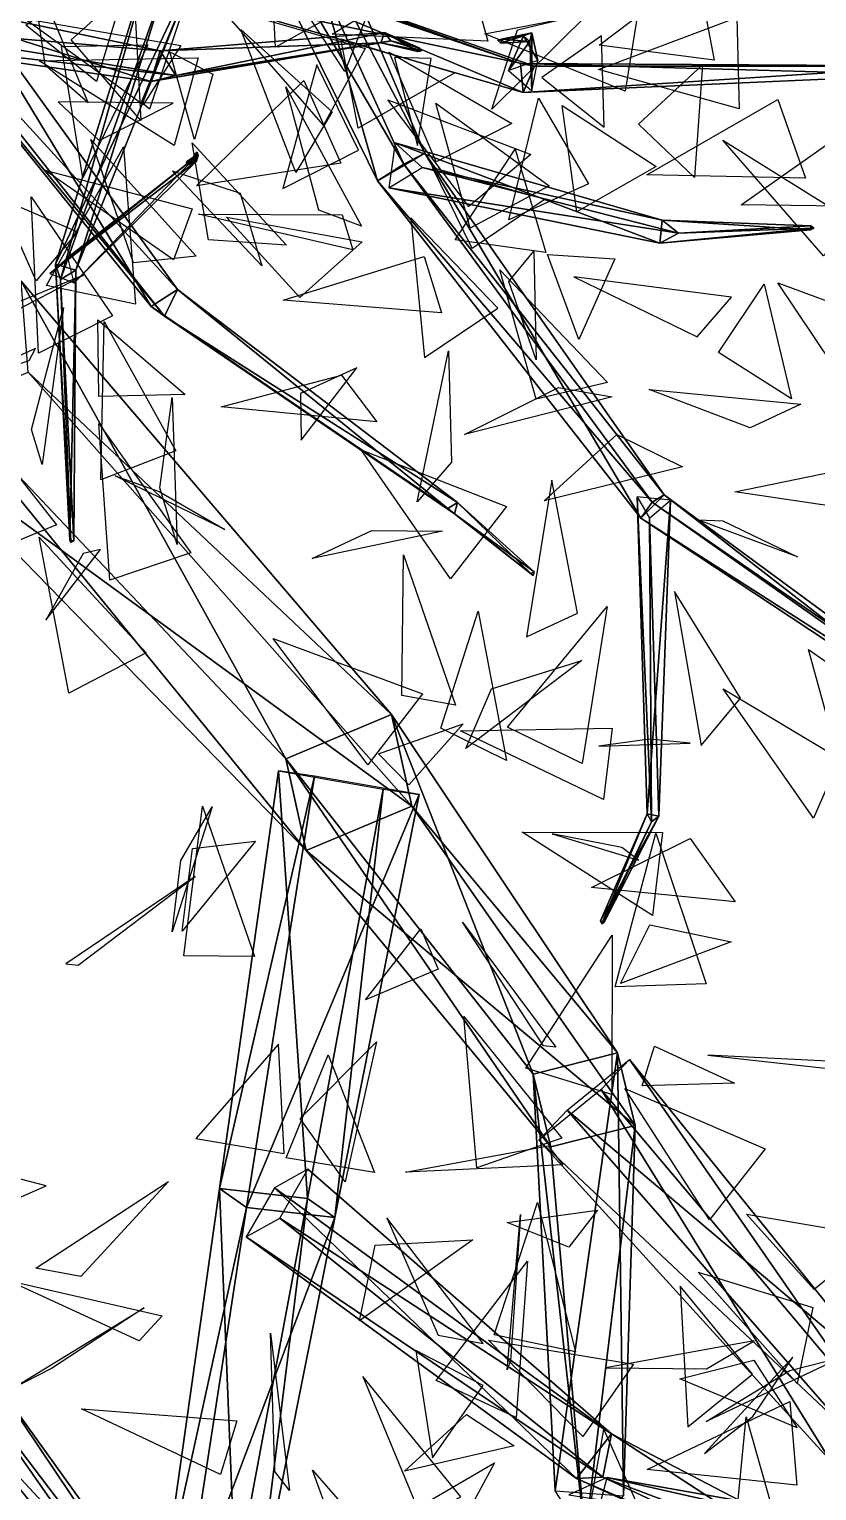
# Model space of a CAD drawing. Extents: x -154 to 171, y -158 to 169.
# Drawn here: x 26.54 to 52.38, y -96.71 to -48.74 of the extents above; entities that cross this region are included whole.
import ezdxf

# ---------------------------------------------------------------- set-up
doc = ezdxf.new("R2010")
doc.units = 0
doc.layers.add('Branches', color=15, linetype='CONTINUOUS')
doc.layers.add('Leaves', color=3, linetype='CONTINUOUS')

msp = doc.modelspace()

# ---------------------------------------------------------------- linework, layer by layer
at = {"layer": 'Branches', "color": 15}
for points in [[(37.96669, -53.718769, 293.630005), (34.037113, -39.99139, 292.544739), (31.75684, -41.057346, 292.340607)], [(39.515137, -52.81089, 293.758179), (33.153175, -40.657223, 290.27475), (34.037113, -39.99139, 292.544739)], [(37.96669, -53.718769, 293.630005), (39.515137, -52.81089, 293.758179), (34.037113, -39.99139, 292.544739)], [(38.832043, -53.165878, 292.152222), (31.75684, -41.057346, 292.340607), (33.153175, -40.657223, 290.27475)], [(39.515137, -52.81089, 293.758179), (38.832043, -53.165878, 292.152222), (33.153175, -40.657223, 290.27475)], [(38.832043, -53.165878, 292.152222), (37.96669, -53.718769, 293.630005), (31.75684, -41.057346, 292.340607)], [(27.393888, -56.456184, 320.717133), (32.184574, -46.335682, 307.74704), (30.710072, -45.778938, 307.786926)], [(27.564816, -56.953453, 320.242554), (27.393888, -56.456184, 320.717133), (30.710072, -45.778938, 307.786926)], [(27.564816, -56.953453, 320.242554), (30.710072, -45.778938, 307.786926), (31.033401, -47.150215, 307.079285)], [(42.751091, -50.813175, 314.517059), (31.014786, -45.848446, 308.336487), (31.02228, -47.405132, 307.478333)], [(42.751091, -50.813175, 314.517059), (42.665524, -49.86755, 314.975281), (31.014786, -45.848446, 308.336487)], [(42.665524, -49.86755, 314.975281), (31.890982, -46.011261, 306.798462), (31.014786, -45.848446, 308.336487)], [(43.114693, -49.947842, 314.036957), (31.02228, -47.405132, 307.478333), (31.890982, -46.011261, 306.798462)], [(42.665524, -49.86755, 314.975281), (43.114693, -49.947842, 314.036957), (31.890982, -46.011261, 306.798462)], [(27.393888, -56.456184, 320.717133), (28.069269, -56.646435, 320.620239), (32.184574, -46.335682, 307.74704)], [(28.069269, -56.646435, 320.620239), (31.033401, -47.150215, 307.079285), (32.184574, -46.335682, 307.74704)], [(30.538717, -57.840321, 284.781799), (23.851332, -46.811981, 279.152863), (22.330301, -47.653946, 279.800751)], [(31.408134, -57.277084, 284.355896), (22.955469, -48.048584, 278.099091), (23.851332, -46.811981, 279.152863)], [(30.538717, -57.840321, 284.781799), (31.408134, -57.277084, 284.355896), (23.851332, -46.811981, 279.152863)], [(30.531366, -50.458622, 238.281754), (20.820673, -47.357029, 228.844925), (20.06584, -48.978458, 228.925873)], [(30.531366, -50.458622, 238.281754), (30.834314, -49.451504, 238.068405), (20.820673, -47.357029, 228.844925)], [(30.834314, -49.451504, 238.068405), (21.372253, -48.636551, 227.750397), (20.820673, -47.357029, 228.844925)], [(28.069269, -56.646435, 320.620239), (27.564816, -56.953453, 320.242554), (31.033401, -47.150215, 307.079285)], [(43.114693, -49.947842, 314.036957), (42.751091, -50.813175, 314.517059), (31.02228, -47.405132, 307.478333)], [(30.978487, -58.156845, 283.788177), (22.330301, -47.653946, 279.800751), (22.955469, -48.048584, 278.099091)], [(30.978487, -58.156845, 283.788177), (30.538717, -57.840321, 284.781799), (22.330301, -47.653946, 279.800751)], [(31.408134, -57.277084, 284.355896), (30.978487, -58.156845, 283.788177), (22.955469, -48.048584, 278.099091)], [(31.351524, -50.26244, 237.618103), (20.06584, -48.978458, 228.925873), (21.372253, -48.636551, 227.750397)], [(30.834314, -49.451504, 238.068405), (31.351524, -50.26244, 237.618103), (21.372253, -48.636551, 227.750397)], [(38.077675, -49.183418, 249.943893), (38.19249, -48.849869, 249.89679), (30.834314, -49.451504, 238.068405)], [(38.19249, -48.849869, 249.89679), (31.351524, -50.26244, 237.618103), (30.834314, -49.451504, 238.068405)], [(38.19249, -48.849869, 249.89679), (38.399666, -49.119926, 249.806244), (31.351524, -50.26244, 237.618103)], [(39.291805, -49.467564, 254.151382), (38.19249, -48.849869, 249.89679), (38.077675, -49.183418, 249.943893)], [(39.291805, -49.467564, 254.151382), (39.338264, -49.346264, 254.149612), (38.19249, -48.849869, 249.89679)], [(39.338264, -49.346264, 254.149612), (38.399666, -49.119926, 249.806244), (38.19249, -48.849869, 249.89679)], [(41.914684, -49.112434, 331.453827), (43.02734, -48.860878, 328.469635), (42.755516, -48.95895, 328.431458)], [(41.914684, -49.112434, 331.453827), (42.031322, -49.069687, 331.491821), (43.02734, -48.860878, 328.469635)], [(42.031322, -49.069687, 331.491821), (42.971313, -49.146915, 328.467712), (43.02734, -48.860878, 328.469635)], [(42.755516, -48.95895, 328.431458), (43.02734, -48.860878, 328.469635), (43.22813, -49.771202, 314.46936)], [(43.02734, -48.860878, 328.469635), (42.971313, -49.146915, 328.467712), (43.032787, -50.760464, 314.556976)], [(43.02734, -48.860878, 328.469635), (43.032787, -50.760464, 314.556976), (43.22813, -49.771202, 314.46936)], [(31.351524, -50.26244, 237.618103), (30.531366, -50.458622, 238.281754), (20.06584, -48.978458, 228.925873)], [(38.399666, -49.119926, 249.806244), (30.531366, -50.458622, 238.281754), (31.351524, -50.26244, 237.618103)], [(38.399666, -49.119926, 249.806244), (38.077675, -49.183418, 249.943893), (30.531366, -50.458622, 238.281754)], [(38.077675, -49.183418, 249.943893), (30.834314, -49.451504, 238.068405), (30.531366, -50.458622, 238.281754)], [(39.416115, -49.446064, 254.120392), (38.077675, -49.183418, 249.943893), (38.399666, -49.119926, 249.806244)], [(39.416115, -49.446064, 254.120392), (39.291805, -49.467564, 254.151382), (38.077675, -49.183418, 249.943893)], [(39.338264, -49.346264, 254.149612), (39.416115, -49.446064, 254.120392), (38.399666, -49.119926, 249.806244)], [(39.291805, -49.467564, 254.151382), (39.416115, -49.446064, 254.120392), (39.338264, -49.346264, 254.149612)], [(42.009773, -49.197182, 331.47937), (41.914684, -49.112434, 331.453827), (42.755516, -48.95895, 328.431458)], [(42.031322, -49.069687, 331.491821), (41.914684, -49.112434, 331.453827), (42.009773, -49.197182, 331.47937)], [(42.009773, -49.197182, 331.47937), (42.755516, -48.95895, 328.431458), (42.971313, -49.146915, 328.467712)], [(42.031322, -49.069687, 331.491821), (42.009773, -49.197182, 331.47937), (42.971313, -49.146915, 328.467712)], [(42.971313, -49.146915, 328.467712), (42.755516, -48.95895, 328.431458), (42.27039, -50.096901, 314.50296)], [(42.755516, -48.95895, 328.431458), (43.22813, -49.771202, 314.46936), (42.27039, -50.096901, 314.50296)], [(42.971313, -49.146915, 328.467712), (42.27039, -50.096901, 314.50296), (43.032787, -50.760464, 314.556976)], [(55.89959, -50.240616, 319.636841), (42.665524, -49.86755, 314.975281), (42.751091, -50.813175, 314.517059)], [(55.89959, -50.240616, 319.636841), (55.79464, -49.939056, 319.744751), (42.665524, -49.86755, 314.975281)], [(55.79464, -49.939056, 319.744751), (43.114693, -49.947842, 314.036957), (42.665524, -49.86755, 314.975281)], [(55.947495, -49.964638, 319.449371), (42.751091, -50.813175, 314.517059), (43.114693, -49.947842, 314.036957)], [(55.947495, -49.964638, 319.449371), (55.89959, -50.240616, 319.636841), (42.751091, -50.813175, 314.517059)], [(55.79464, -49.939056, 319.744751), (55.947495, -49.964638, 319.449371), (43.114693, -49.947842, 314.036957)], [(47.232853, -55.76078, 304.045044), (38.545677, -52.472515, 293.51532), (38.333729, -53.941864, 293.390472)], [(47.232853, -55.76078, 304.045044), (47.309681, -55.005356, 304.06369), (38.545677, -52.472515, 293.51532)], [(47.309681, -55.005356, 304.06369), (39.434467, -53.281158, 292.634613), (38.545677, -52.472515, 293.51532)], [(32.026852, -53.075462, 333.348389), (31.889622, -53.02927, 333.366272), (27.214577, -56.762394, 320.703247)], [(31.889622, -53.02927, 333.366272), (27.805563, -56.234291, 320.354065), (27.214577, -56.762394, 320.703247)], [(32.026852, -53.075462, 333.348389), (27.214577, -56.762394, 320.703247), (28.007832, -57.059383, 320.522614)], [(31.889622, -53.02927, 333.366272), (31.985205, -52.944782, 333.298645), (27.805563, -56.234291, 320.354065)], [(31.985205, -52.944782, 333.298645), (28.007832, -57.059383, 320.522614), (27.805563, -56.234291, 320.354065)], [(31.985205, -52.944782, 333.298645), (32.026852, -53.075462, 333.348389), (28.007832, -57.059383, 320.522614)], [(31.68586, -53.193493, 333.643951), (31.94182, -52.933186, 333.351776), (31.919519, -53.068932, 333.285248)], [(31.68586, -53.193493, 333.643951), (31.704809, -53.078091, 333.7005), (31.94182, -52.933186, 333.351776)], [(31.788561, -53.175179, 333.721344), (31.68586, -53.193493, 333.643951), (31.919519, -53.068932, 333.285248)], [(31.704809, -53.078091, 333.7005), (31.68586, -53.193493, 333.643951), (31.788561, -53.175179, 333.721344)], [(31.704809, -53.078091, 333.7005), (32.040337, -53.047401, 333.376282), (31.94182, -52.933186, 333.351776)], [(31.704809, -53.078091, 333.7005), (31.788561, -53.175179, 333.721344), (32.040337, -53.047401, 333.376282)], [(31.788561, -53.175179, 333.721344), (31.919519, -53.068932, 333.285248), (32.040337, -53.047401, 333.376282)], [(32.084557, -52.885773, 333.616516), (31.959503, -52.851143, 333.62265), (31.889622, -53.02927, 333.366272)], [(31.959503, -52.851143, 333.62265), (31.985205, -52.944782, 333.298645), (31.889622, -53.02927, 333.366272)], [(32.084557, -52.885773, 333.616516), (31.889622, -53.02927, 333.366272), (32.026852, -53.075462, 333.348389)], [(31.959503, -52.851143, 333.62265), (32.043385, -52.779709, 333.553833), (31.985205, -52.944782, 333.298645)], [(32.084557, -52.885773, 333.616516), (32.043385, -52.779709, 333.553833), (31.959503, -52.851143, 333.62265)], [(32.043385, -52.779709, 333.553833), (32.026852, -53.075462, 333.348389), (31.985205, -52.944782, 333.298645)], [(32.043385, -52.779709, 333.553833), (32.084557, -52.885773, 333.616516), (32.026852, -53.075462, 333.348389)], [(46.612312, -64.78862, 291.279236), (39.515137, -52.81089, 293.758179), (37.96669, -53.718769, 293.630005)], [(46.981926, -64.263733, 290.407898), (37.96669, -53.718769, 293.630005), (38.832043, -53.165878, 292.152222)], [(47.372334, -64.02417, 291.376129), (38.832043, -53.165878, 292.152222), (39.515137, -52.81089, 293.758179)], [(47.372334, -64.02417, 291.376129), (46.981926, -64.263733, 290.407898), (38.832043, -53.165878, 292.152222)], [(46.612312, -64.78862, 291.279236), (47.372334, -64.02417, 291.376129), (39.515137, -52.81089, 293.758179)], [(46.981926, -64.263733, 290.407898), (46.612312, -64.78862, 291.279236), (37.96669, -53.718769, 293.630005)], [(47.841709, -55.432644, 303.712402), (38.333729, -53.941864, 293.390472), (39.434467, -53.281158, 292.634613)], [(47.309681, -55.005356, 304.06369), (47.841709, -55.432644, 303.712402), (39.434467, -53.281158, 292.634613)], [(47.841709, -55.432644, 303.712402), (47.232853, -55.76078, 304.045044), (38.333729, -53.941864, 293.390472)], [(52.174759, -55.322727, 315.467896), (47.309681, -55.005356, 304.06369), (47.232853, -55.76078, 304.045044)], [(52.174759, -55.322727, 315.467896), (52.183689, -55.193233, 315.462677), (47.309681, -55.005356, 304.06369)], [(52.183689, -55.193233, 315.462677), (47.841709, -55.432644, 303.712402), (47.309681, -55.005356, 304.06369)], [(52.282925, -55.266861, 315.422577), (47.232853, -55.76078, 304.045044), (47.841709, -55.432644, 303.712402)], [(52.282925, -55.266861, 315.422577), (52.174759, -55.322727, 315.467896), (47.232853, -55.76078, 304.045044)], [(52.183689, -55.193233, 315.462677), (52.282925, -55.266861, 315.422577), (47.841709, -55.432644, 303.712402)], [(52.282925, -55.266861, 315.422577), (52.183689, -55.193233, 315.462677), (52.174759, -55.322727, 315.467896)], [(27.870564, -65.511627, 327.578888), (28.069269, -56.646435, 320.620239), (27.393888, -56.456184, 320.717133)], [(27.901855, -65.589317, 327.479584), (27.393888, -56.456184, 320.717133), (27.564816, -56.953453, 320.242554)], [(27.901855, -65.589317, 327.479584), (27.870564, -65.511627, 327.578888), (27.393888, -56.456184, 320.717133)], [(34.959805, -72.689415, 208.320175), (26.272141, -57.013931, 192.159622), (21.892788, -58.87233, 193.404968)], [(34.959805, -72.689415, 208.320175), (38.430717, -71.234238, 207.3508), (26.272141, -57.013931, 192.159622)], [(38.430717, -71.234238, 207.3508), (26.502106, -59.993355, 188.254059), (26.272141, -57.013931, 192.159622)], [(27.995369, -65.531784, 327.549011), (27.564816, -56.953453, 320.242554), (28.069269, -56.646435, 320.620239)], [(27.995369, -65.531784, 327.549011), (27.901855, -65.589317, 327.479584), (27.564816, -56.953453, 320.242554)], [(27.870564, -65.511627, 327.578888), (27.995369, -65.531784, 327.549011), (28.069269, -56.646435, 320.620239)], [(40.27153, -64.475403, 292.276367), (31.408134, -57.277084, 284.355896), (30.538717, -57.840321, 284.781799)], [(40.597744, -64.275864, 292.127838), (30.978487, -58.156845, 283.788177), (31.408134, -57.277084, 284.355896)], [(40.27153, -64.475403, 292.276367), (40.597744, -64.275864, 292.127838), (31.408134, -57.277084, 284.355896)], [(40.497772, -64.647964, 291.974915), (30.538717, -57.840321, 284.781799), (30.978487, -58.156845, 283.788177)], [(40.497772, -64.647964, 291.974915), (40.27153, -64.475403, 292.276367), (30.538717, -57.840321, 284.781799)], [(40.597744, -64.275864, 292.127838), (40.497772, -64.647964, 291.974915), (30.978487, -58.156845, 283.788177)], [(35.622139, -75.701401, 205.955078), (21.892788, -58.87233, 193.404968), (22.122753, -61.851753, 189.499405)], [(35.622139, -75.701401, 205.955078), (34.959805, -72.689415, 208.320175), (21.892788, -58.87233, 193.404968)], [(39.093052, -74.246223, 204.985703), (22.122753, -61.851753, 189.499405), (26.502106, -59.993355, 188.254059)], [(38.430717, -71.234238, 207.3508), (39.093052, -74.246223, 204.985703), (26.502106, -59.993355, 188.254059)], [(39.093052, -74.246223, 204.985703), (35.622139, -75.701401, 205.955078), (22.122753, -61.851753, 189.499405)], [(42.994785, -66.606339, 296.591919), (40.597744, -64.275864, 292.127838), (40.27153, -64.475403, 292.276367)], [(43.10516, -66.548706, 296.554871), (40.497772, -64.647964, 291.974915), (40.597744, -64.275864, 292.127838)], [(42.994785, -66.606339, 296.591919), (43.10516, -66.548706, 296.554871), (40.597744, -64.275864, 292.127838)], [(46.961445, -74.754326, 300.396851), (46.485622, -64.087296, 291.31308), (46.895145, -64.791702, 290.556213)], [(46.961445, -74.754326, 300.396851), (46.821232, -74.488808, 300.641052), (46.485622, -64.087296, 291.31308)], [(46.821232, -74.488808, 300.641052), (47.585804, -64.197525, 291.193939), (46.485622, -64.087296, 291.31308)], [(58.313366, -72.524719, 290.076843), (47.372334, -64.02417, 291.376129), (46.612312, -64.78862, 291.279236)], [(58.452888, -72.359566, 289.782654), (46.612312, -64.78862, 291.279236), (46.981926, -64.263733, 290.407898)], [(46.821232, -74.488808, 300.641052), (47.203136, -74.572861, 300.64502), (47.585804, -64.197525, 291.193939)], [(47.203136, -74.572861, 300.64502), (46.895145, -64.791702, 290.556213), (47.585804, -64.197525, 291.193939)], [(58.509933, -72.218925, 290.110565), (46.981926, -64.263733, 290.407898), (47.372334, -64.02417, 291.376129)], [(58.509933, -72.218925, 290.110565), (58.452888, -72.359566, 289.782654), (46.981926, -64.263733, 290.407898)], [(58.313366, -72.524719, 290.076843), (58.509933, -72.218925, 290.110565), (47.372334, -64.02417, 291.376129)], [(43.077335, -66.668571, 296.513245), (40.27153, -64.475403, 292.276367), (40.497772, -64.647964, 291.974915)], [(43.077335, -66.668571, 296.513245), (42.994785, -66.606339, 296.591919), (40.27153, -64.475403, 292.276367)], [(43.10516, -66.548706, 296.554871), (43.077335, -66.668571, 296.513245), (40.497772, -64.647964, 291.974915)], [(58.452888, -72.359566, 289.782654), (58.313366, -72.524719, 290.076843), (46.612312, -64.78862, 291.279236)], [(47.203136, -74.572861, 300.64502), (46.961445, -74.754326, 300.396851), (46.895145, -64.791702, 290.556213)], [(27.870564, -65.511627, 327.578888), (27.901855, -65.589317, 327.479584), (27.995369, -65.531784, 327.549011)], [(43.077335, -66.668571, 296.513245), (43.10516, -66.548706, 296.554871), (42.994785, -66.606339, 296.591919)], [(43.07547, -83.043137, 228.511002), (38.430717, -71.234238, 207.3508), (34.959805, -72.689415, 208.320175)], [(43.07547, -83.043137, 228.511002), (45.839855, -82.338364, 228.393478), (38.430717, -71.234238, 207.3508)], [(45.839855, -82.338364, 228.393478), (39.093052, -74.246223, 204.985703), (38.430717, -71.234238, 207.3508)], [(43.660969, -85.423965, 227.047714), (34.959805, -72.689415, 208.320175), (35.622139, -75.701401, 205.955078)], [(43.660969, -85.423965, 227.047714), (43.07547, -83.043137, 228.511002), (34.959805, -72.689415, 208.320175)], [(35.674927, -87.123947, 204.813324), (32.781422, -86.793854, 205.819397), (34.714928, -73.082245, 205.505661)], [(32.781422, -86.793854, 205.819397), (35.898438, -73.257362, 208.996292), (34.714928, -73.082245, 205.505661)], [(32.781422, -86.793854, 205.819397), (33.668755, -87.412033, 208.704529), (35.898438, -73.257362, 208.996292)], [(33.668755, -87.412033, 208.704529), (39.337929, -73.853394, 207.800217), (35.898438, -73.257362, 208.996292)], [(35.674927, -87.123947, 204.813324), (34.714928, -73.082245, 205.505661), (38.154419, -73.678276, 204.309586)], [(33.668755, -87.412033, 208.704529), (36.56226, -87.742126, 207.698456), (39.337929, -73.853394, 207.800217)], [(36.56226, -87.742126, 207.698456), (35.674927, -87.123947, 204.813324), (38.154419, -73.678276, 204.309586)], [(36.56226, -87.742126, 207.698456), (38.154419, -73.678276, 204.309586), (39.337929, -73.853394, 207.800217)], [(46.425354, -84.719193, 226.930191), (35.622139, -75.701401, 205.955078), (39.093052, -74.246223, 204.985703)], [(45.839855, -82.338364, 228.393478), (46.425354, -84.719193, 226.930191), (39.093052, -74.246223, 204.985703)], [(45.329212, -78.102196, 303.889252), (45.284458, -78.006508, 303.964844), (46.821232, -74.488808, 300.641052)], [(45.284458, -78.006508, 303.964844), (47.203136, -74.572861, 300.64502), (46.821232, -74.488808, 300.641052)], [(45.284458, -78.006508, 303.964844), (45.405952, -78.049896, 303.980072), (47.203136, -74.572861, 300.64502)], [(45.329212, -78.102196, 303.889252), (46.821232, -74.488808, 300.641052), (46.961445, -74.754326, 300.396851)], [(45.405952, -78.049896, 303.980072), (45.329212, -78.102196, 303.889252), (46.961445, -74.754326, 300.396851)], [(45.405952, -78.049896, 303.980072), (46.961445, -74.754326, 300.396851), (47.203136, -74.572861, 300.64502)], [(46.425354, -84.719193, 226.930191), (43.660969, -85.423965, 227.047714), (35.622139, -75.701401, 205.955078)], [(45.405952, -78.049896, 303.980072), (45.284458, -78.006508, 303.964844), (45.329212, -78.102196, 303.889252)], [(43.802612, -96.717102, 249.001526), (45.839855, -82.338364, 228.393478), (43.07547, -83.043137, 228.511002)], [(43.802612, -96.717102, 249.001526), (46.036572, -96.874428, 248.902954), (45.839855, -82.338364, 228.393478)], [(46.036572, -96.874428, 248.902954), (46.425354, -84.719193, 226.930191), (45.839855, -82.338364, 228.393478)], [(54.875008, -93.252823, 226.491684), (44.194473, -84.218788, 225.730576), (46.240761, -82.55777, 227.079727)], [(54.375687, -94.310852, 228.537796), (46.240761, -82.55777, 227.079727), (45.306351, -83.543541, 229.710617)], [(54.375687, -94.310852, 228.537796), (54.875008, -93.252823, 226.491684), (46.240761, -82.55777, 227.079727)], [(44.785416, -98.219185, 247.658813), (43.07547, -83.043137, 228.511002), (43.660969, -85.423965, 227.047714)], [(44.785416, -98.219185, 247.658813), (43.802612, -96.717102, 249.001526), (43.07547, -83.043137, 228.511002)], [(52.831245, -95.731079, 227.464005), (45.306351, -83.543541, 229.710617), (43.260063, -85.204559, 228.361465)], [(52.831245, -95.731079, 227.464005), (54.375687, -94.310852, 228.537796), (45.306351, -83.543541, 229.710617)], [(53.330566, -94.67305, 225.417892), (43.260063, -85.204559, 228.361465), (44.194473, -84.218788, 225.730576)], [(54.875008, -93.252823, 226.491684), (53.330566, -94.67305, 225.417892), (44.194473, -84.218788, 225.730576)], [(44.785416, -98.219185, 247.658813), (43.660969, -85.423965, 227.047714), (46.425354, -84.719193, 226.930191)], [(46.036572, -96.874428, 248.902954), (44.785416, -98.219185, 247.658813), (46.425354, -84.719193, 226.930191)], [(53.330566, -94.67305, 225.417892), (52.831245, -95.731079, 227.464005), (43.260063, -85.204559, 228.361465)], [(45.649895, -94.846786, 210.633316), (35.682983, -86.159668, 206.438065), (34.582882, -86.767738, 208.206543)], [(45.649895, -94.846786, 210.633316), (34.760799, -87.768242, 205.31131), (35.682983, -86.159668, 206.438065)], [(33.302631, -99.760689, 200.859131), (30.909382, -100.019226, 201.524918), (32.781422, -86.793854, 205.819397)], [(30.909382, -100.019226, 201.524918), (33.668755, -87.412033, 208.704529), (32.781422, -86.793854, 205.819397)], [(33.302631, -99.760689, 200.859131), (32.781422, -86.793854, 205.819397), (35.674927, -87.123947, 204.813324)], [(44.496784, -96.304657, 211.077194), (34.582882, -86.767738, 208.206543), (33.660698, -88.376312, 207.079788)], [(44.496784, -96.304657, 211.077194), (45.649895, -94.846786, 210.633316), (34.582882, -86.767738, 208.206543)], [(33.983555, -100.683716, 203.077713), (33.302631, -99.760689, 200.859131), (35.674927, -87.123947, 204.813324)], [(33.983555, -100.683716, 203.077713), (35.674927, -87.123947, 204.813324), (36.56226, -87.742126, 207.698456)], [(30.909382, -100.019226, 201.524918), (31.590307, -100.942253, 203.7435), (33.668755, -87.412033, 208.704529)], [(31.590307, -100.942253, 203.7435), (36.56226, -87.742126, 207.698456), (33.668755, -87.412033, 208.704529)], [(31.590307, -100.942253, 203.7435), (33.983555, -100.683716, 203.077713), (36.56226, -87.742126, 207.698456)], [(45.362194, -96.262039, 209.351501), (33.660698, -88.376312, 207.079788), (34.760799, -87.768242, 205.31131)], [(45.649895, -94.846786, 210.633316), (45.362194, -96.262039, 209.351501), (34.760799, -87.768242, 205.31131)], [(45.362194, -96.262039, 209.351501), (44.496784, -96.304657, 211.077194), (33.660698, -88.376312, 207.079788)], [(32.723289, -103.296249, 208.168762), (23.922964, -93.808945, 202.18338), (25.281084, -92.937675, 202.13591)], [(31.946037, -103.744019, 208.176361), (24.445646, -93.026039, 203.494766), (23.922964, -93.808945, 202.18338)], [(32.14563, -103.162369, 208.829453), (25.281084, -92.937675, 202.13591), (24.445646, -93.026039, 203.494766)], [(31.946037, -103.744019, 208.176361), (32.14563, -103.162369, 208.829453), (24.445646, -93.026039, 203.494766)], [(32.14563, -103.162369, 208.829453), (32.723289, -103.296249, 208.168762), (25.281084, -92.937675, 202.13591)], [(32.723289, -103.296249, 208.168762), (31.946037, -103.744019, 208.176361), (23.922964, -93.808945, 202.18338)], [(55.665985, -101.358597, 217.596863), (45.649895, -94.846786, 210.633316), (44.496784, -96.304657, 211.077194)], [(56.418262, -100.459, 217.336563), (45.362194, -96.262039, 209.351501), (45.649895, -94.846786, 210.633316)], [(55.665985, -101.358597, 217.596863), (56.418262, -100.459, 217.336563), (45.649895, -94.846786, 210.633316)], [(56.577953, -98.77681, 256.102692), (45.503933, -96.278542, 247.647903), (44.247135, -96.848618, 249.774048)], [(56.440159, -101.472466, 216.668991), (44.496784, -96.304657, 211.077194), (45.362194, -96.262039, 209.351501)], [(56.440159, -101.472466, 216.668991), (55.665985, -101.358597, 217.596863), (44.496784, -96.304657, 211.077194)], [(57.350742, -98.367836, 254.540558), (44.873531, -98.683563, 248.141373), (45.503933, -96.278542, 247.647903)], [(56.418262, -100.459, 217.336563), (56.440159, -101.472466, 216.668991), (45.362194, -96.262039, 209.351501)], [(56.577953, -98.77681, 256.102692), (57.350742, -98.367836, 254.540558), (45.503933, -96.278542, 247.647903)]]:
    msp.add_3dface(points, dxfattribs=at)
at = {"layer": 'Leaves', "color": 3}
for points in [[(34.364227, -44.53347, 294.359772), (37.147846, -47.925564, 297.187347), (34.617832, -49.332001, 296.399323)], [(30.148703, -45.807755, 298.799866), (28.749571, -50.455807, 300.720306), (26.427498, -48.607594, 301.1586)], [(34.446053, -46.358036, 304.408295), (37.913452, -47.518616, 308.133911), (36.895424, -50.12849, 307.060516)], [(36.478027, -48.903938, 242.609039), (40.785004, -46.250126, 243.896362), (41.589359, -49.129341, 243.645111)], [(26.566191, -46.57362, 280.651733), (27.053898, -49.897926, 284.646881), (28.467134, -51.143124, 282.31189)], [(32.093441, -46.568871, 292.099091), (30.478819, -51.363899, 290.814301), (30.222139, -51.137585, 293.794708)], [(45.246727, -49.262901, 320.098419), (48.454594, -46.824337, 323.416992), (49.020435, -49.759533, 323.670868)], [(30.199184, -51.740108, 332.275848), (27.913008, -49.083618, 336.144501), (29.960117, -47.254337, 334.934937)], [(41.48418, -48.888714, 310.552856), (46.555511, -47.911797, 309.793121), (46.099026, -50.767876, 308.996613)], [(26.366035, -48.390308, 277.787842), (31.510914, -49.271385, 277.725067), (30.279694, -51.216343, 275.801208)], [(32.777023, -47.996037, 305.36261), (37.563755, -49.369244, 303.796875), (36.195686, -51.883926, 304.69397)], [(41.714767, -51.364895, 297.624542), (42.564144, -48.754333, 302.064514), (44.911732, -48.20541, 300.279144)], [(45.220898, -50.064701, 312.689178), (49.754765, -48.350903, 310.750885), (49.841034, -51.347027, 310.625214)], [(33.486298, -48.743496, 308.592529), (36.47897, -51.452568, 311.902344), (35.283096, -53.438721, 309.998383)], [(28.292107, -53.614765, 322.523499), (27.592749, -49.306969, 325.387726), (30.431627, -49.247032, 324.419647)], [(40.500908, -50.168747, 320.202972), (37.330563, -51.99081, 323.928436), (36.764721, -49.055614, 323.674561)], [(43.357014, -50.318554, 317.461212), (45.40773, -51.950821, 321.975677), (45.321461, -48.954697, 322.101349)], [(26.868206, -49.782211, 230.432953), (32.076393, -49.676918, 230.095718), (31.290939, -52.555103, 230.410538)], [(32.567131, -50.216187, 245.126404), (31.956068, -52.361668, 249.845886), (31.151712, -49.482452, 250.097137)], [(38.345936, -49.497265, 289.854126), (42.381142, -51.83215, 287.505646), (39.893433, -53.096386, 286.404266)], [(38.521763, -49.664494, 315.032349), (39.276196, -52.554596, 319.313477), (39.732681, -49.698517, 320.109985)], [(35.970776, -49.909855, 295.692566), (34.859417, -53.970848, 298.778534), (37.347126, -52.706612, 299.879913)], [(48.365444, -53.60815, 309.987366), (46.531422, -51.85294, 314.548706), (48.632607, -49.905838, 313.657745)], [(32.026451, -53.880585, 326.812775), (35.547153, -50.418022, 328.505524), (36.763134, -53.135345, 328.876404)], [(34.963238, -50.632778, 310.353333), (37.439034, -55.198631, 310.87619), (36.039043, -54.67432, 313.477173)], [(27.491434, -51.118359, 284.044586), (28.829184, -52.391735, 288.927094), (31.257269, -51.168201, 287.659271)], [(38.30846, -51.058144, 247.550964), (43.001064, -52.845932, 248.976898), (40.9674, -54.553551, 250.372696)], [(39.879257, -51.164841, 252.29213), (43.600525, -53.884556, 254.742706), (41.002769, -55.274185, 255.308914)], [(43.251476, -51.007023, 330.209137), (44.892166, -53.815422, 334.292145), (42.273487, -54.997669, 333.429108)], [(44.029903, -51.239525, 325.297089), (47.110256, -53.242565, 329.005066), (44.508873, -54.729866, 329.149078)], [(46.80706, -53.518749, 299.583435), (51.110855, -51.049442, 301.205139), (52.012684, -53.624592, 299.958008)], [(49.900112, -54.504551, 303.954834), (53.771477, -51.775299, 306.148834), (54.798363, -54.566917, 305.758484)], [(29.627859, -52.596275, 310.993042), (30.023127, -57.761665, 311.635315), (27.10441, -57.155823, 311.297607)], [(28.562822, -52.361107, 235.52919), (32.015614, -56.188698, 236.352478), (29.953529, -56.406864, 238.520477)], [(31.883623, -52.473591, 239.852127), (34.975071, -55.823879, 242.395462), (32.41766, -55.656734, 243.954865)], [(42.484684, -52.680866, 315.393066), (43.488499, -56.071033, 319.233551), (40.518677, -55.647125, 319.21228)], [(49.296513, -52.376762, 316.069244), (53.604515, -55.059719, 314.847412), (52.601879, -56.175541, 317.445435)], [(27.053713, -53.367813, 185.927032), (31.884838, -54.637581, 187.442932), (31.27401, -56.304623, 185.024704)], [(31.222511, -53.382797, 317.341888), (33.464294, -54.122608, 321.997772), (34.168903, -56.503246, 320.31369)], [(39.77533, -53.283043, 290.137604), (43.473232, -54.314095, 286.600311), (41.070877, -55.939774, 285.8349)], [(28.119949, -55.391075, 328.553864), (26.766649, -57.000591, 333.331726), (25.550669, -54.283268, 332.960846)], [(26.602257, -54.238789, 279.330231), (29.269466, -58.144085, 277.120117), (26.841381, -59.367619, 278.387939)], [(32.092266, -54.812592, 283.220581), (36.804314, -54.8368, 285.466919), (37.15411, -55.985069, 282.717529)], [(33.012383, -54.910946, 332.241608), (37.465961, -55.714386, 334.843536), (35.418854, -57.543667, 336.053101)], [(39.057701, -54.927979, 295.883636), (39.5103, -59.516911, 298.330444), (41.912655, -57.891232, 299.095856)], [(43.092793, -56.027462, 302.077759), (43.178177, -59.591648, 305.890808), (42.276348, -57.016499, 307.137939)], [(34.872807, -57.629322, 285.179993), (39.493248, -56.193951, 287.139893), (40.065742, -58.049652, 284.853271)], [(45.750751, -56.273396, 305.68927), (44.577682, -58.923923, 310.030792), (43.550797, -56.132305, 310.421143)], [(25.618387, -57.92905, 197.173523), (25.771973, -58.14238, 202.387054), (28.3134, -56.815662, 201.503342)], [(41.977852, -56.632923, 296.3508), (45.517654, -60.338364, 297.345551), (43.170067, -60.887287, 299.13092)], [(44.406906, -56.867859, 293.819092), (48.461754, -58.833065, 296.454651), (49.582031, -57.528694, 293.996277)], [(51.101383, -57.05846, 308.899353), (55.633698, -58.734947, 310.873535), (53.532513, -60.682049, 311.764496)], [(50.653999, -57.103237, 314.494324), (51.553608, -60.871017, 317.993561), (49.158566, -59.347229, 318.96405)], [(27.665291, -57.868301, 283.933533), (26.958202, -63.022766, 284.359589), (26.608408, -61.874496, 287.108978)], [(28.789127, -58.2775, 323.692322), (31.655888, -60.73225, 327.298676), (28.817009, -60.792187, 328.266754)], [(29.001495, -58.32975, 319.335815), (31.349983, -62.582748, 321.245422), (28.890062, -63.527023, 319.811157)], [(26.743563, -59.214432, 325.099304), (23.870298, -60.511902, 329.259949), (26.537397, -59.614761, 330.300018)], [(40.295815, -59.291019, 290.659973), (40.391468, -62.945797, 286.933929), (39.271191, -64.250168, 289.392303)], [(35.44112, -60.698895, 290.810822), (35.464722, -62.22723, 295.802185), (37.294098, -59.856705, 295.617828)], [(32.831188, -61.132511, 196.301041), (36.785545, -60.091244, 199.545853), (37.941292, -61.629704, 197.244247)], [(31.22765, -60.82349, 286.859558), (31.395618, -65.647079, 288.848206), (30.823124, -63.791378, 291.134827)], [(40.825623, -62.0415, 292.082947), (43.902473, -60.498188, 296.007385), (45.666142, -60.810352, 293.600708)], [(46.87867, -60.564003, 289.853882), (51.865555, -61.044983, 288.387726), (50.192654, -61.821339, 286.021576)], [(24.3624, -61.110687, 185.454773), (27.43354, -65.002747, 183.82077), (24.670689, -66.140114, 184.091034)], [(28.8179, -61.681602, 321.908081), (31.845491, -65.928101, 322.13385), (29.178392, -66.825241, 321.093781)], [(43.440037, -64.224007, 295.597107), (45.818558, -62.04002, 299.698669), (47.982147, -63.102261, 297.912476)], [(37.431171, -62.545582, 286.812836), (42.195984, -64.405457, 285.77002), (40.366608, -66.775978, 285.954376)], [(49.695415, -63.923725, 289.158356), (54.592628, -62.917591, 287.656677), (53.308681, -64.464355, 285.42981)], [(29.355946, -63.393555, 327.785614), (30.795895, -63.914352, 332.776154), (32.961437, -65.165161, 331.11908)], [(43.693745, -63.542725, 293.083008), (42.857357, -68.681725, 293.458679), (44.530258, -67.905365, 295.824829)], [(35.820034, -66.112526, 205.094147), (37.78133, -65.195984, 209.844223), (40.101879, -65.2183, 207.943024)], [(48.475464, -64.841286, 294.326904), (49.301968, -64.872673, 299.48114), (51.747578, -66.055832, 298.20871)], [(26.864862, -65.409317, 189.528122), (30.378365, -69.207802, 188.837616), (27.836937, -70.534523, 189.721329)], [(28.310246, -65.9431, 203.516296), (27.082891, -68.140549, 208.089569), (28.871773, -65.81208, 208.704514)], [(38.818504, -65.994637, 291.124817), (40.530064, -70.92617, 291.148926), (38.766396, -70.614006, 293.555603)], [(47.712032, -67.195763, 292.574615), (48.591145, -72.247002, 293.555511), (49.875092, -70.700241, 295.782379)], [(41.274525, -67.837181, 295.122803), (42.20438, -72.742508, 296.646973), (40.040787, -71.680267, 298.433167)], [(45.504639, -67.691658, 291.267395), (44.681374, -72.835533, 290.931549), (42.235764, -71.652374, 292.203979)], [(34.54509, -68.742401, 195.978439), (39.439533, -70.556763, 195.928192), (37.650654, -72.885231, 195.313248)], [(44.674248, -69.462036, 296.704071), (40.860725, -72.351616, 298.791504), (41.707371, -70.390167, 300.897675)], [(52.114586, -69.096199, 288.278442), (54.774529, -70.951553, 284.187927), (53.259712, -73.264557, 285.352112)], [(49.310432, -70.389832, 295.704437), (53.127193, -72.675514, 298.435364), (52.280548, -74.636963, 296.329193)], [(38.995327, -73.537102, 216.70433), (37.994633, -72.519501, 221.725586), (40.779873, -71.543762, 221.186722)], [(40.685684, -71.765701, 203.951797), (45.663311, -71.677155, 205.521957), (45.385426, -74.020149, 203.669083)], [(46.891453, -72.041626, 301.269531), (45.233776, -72.26963, 306.214233), (48.230671, -72.175621, 306.313202)], [(32.54174, -74.266937, 208.336044), (31.231201, -78.36731, 211.288925), (31.509089, -76.024315, 213.1418)], [(32.221348, -74.246544, 200.79715), (33.927139, -79.174904, 200.570114), (31.606588, -79.152596, 202.471313)], [(42.718628, -75.089745, 208.700867), (47.325741, -75.105659, 211.155304), (46.990192, -77.825226, 209.934097)], [(45.988472, -75.600067, 304.497437), (43.698769, -75.153877, 309.167358), (46.527439, -76.015808, 309.673035)], [(44.991192, -76.912819, 218.708481), (48.227909, -75.297058, 222.471848), (49.705933, -77.381287, 220.899765)], [(47.097805, -75.129166, 297.953186), (48.758717, -80.076431, 297.826843), (45.761822, -80.170441, 297.727875)], [(33.959641, -75.385429, 211.765991), (31.560383, -78.346107, 215.333618), (31.895931, -75.626541, 216.554825)], [(31.985945, -76.545387, 207.301086), (27.734484, -79.414192, 206.328964), (28.145443, -79.461487, 209.300308)], [(40.759682, -78.051872, 206.063629), (43.821892, -82.153206, 207.089279), (43.410931, -82.105911, 204.117935)], [(45.947296, -80.06427, 228.542175), (46.909359, -78.132881, 233.295502), (49.574303, -78.698105, 232.039078)], [(39.957653, -79.591774, 225.100723), (37.568222, -80.595337, 229.632111), (39.391068, -78.262482, 230.116898)], [(45.663811, -78.480255, 301.404114), (45.661224, -83.700378, 301.4198), (42.832554, -82.838448, 300.914124)], [(40.805317, -81.147606, 212.279007), (44.013866, -85.1418, 213.279816), (41.228626, -86.117538, 213.81868)], [(37.931828, -81.981422, 218.791336), (36.902966, -86.573776, 221.050034), (35.424942, -84.489548, 222.622116)], [(34.713669, -82.054909, 210.984467), (32.001919, -85.154327, 214.192276), (34.904736, -85.64518, 214.769104)], [(36.350113, -82.39962, 202.455963), (37.872616, -86.27034, 199.301682), (34.969799, -85.779488, 198.724854)], [(46.652664, -83.420074, 233.318115), (47.060173, -82.119896, 238.357315), (49.688709, -83.328537, 237.563599)], [(48.807968, -82.417938, 228.003113), (53.739723, -82.965424, 229.624237), (53.840862, -82.669807, 226.640549)], [(46.087738, -83.512001, 220.915573), (50.685024, -85.485031, 222.40625), (48.862179, -87.817886, 221.921463)], [(38.888165, -86.25164, 207.239624), (43.568108, -85.390854, 209.386063), (44.049229, -86.017982, 206.492065)], [(22.50045, -85.509254, 204.104111), (24.960501, -87.637627, 208.186783), (27.088213, -86.707298, 206.287491)], [(31.108404, -86.560799, 204.654144), (28.235479, -89.680725, 201.610733), (26.756311, -89.408417, 204.206482)], [(43.220474, -87.249039, 225.990601), (44.466267, -92.157021, 227.259338), (41.801323, -91.591797, 228.515762)], [(38.273529, -87.750999, 208.862), (39.957203, -91.601219, 211.958954), (41.436371, -91.873528, 209.363205)], [(44.247932, -88.721596, 241.812683), (42.220566, -87.907349, 246.55365), (45.182053, -87.496574, 246.800339)], [(42.661919, -87.639671, 227.277405), (42.327728, -92.451447, 225.281143), (42.226589, -92.747063, 228.264832)], [(50.074043, -87.636124, 223.82106), (54.419235, -88.377579, 221.024719), (52.29916, -90.110542, 219.799118)], [(41.101109, -88.477303, 236.042404), (37.379475, -91.137192, 238.557251), (37.890812, -88.650131, 240.15509)], [(42.893105, -89.177399, 229.634674), (42.521172, -94.304764, 230.541168), (39.892635, -93.096123, 231.334885)], [(48.494968, -89.532631, 235.318863), (52.252178, -90.699936, 238.749725), (51.740837, -93.186996, 237.151886)], [(25.842426, -89.811005, 201.245682), (30.898264, -90.970192, 201.832886), (30.144712, -91.786446, 199.046158)], [(47.897778, -90.000626, 230.928909), (48.15015, -94.618431, 233.350098), (50.270226, -92.885468, 234.575714)], [(30.308331, -90.711479, 203.697922), (27.26775, -92.700493, 199.949768), (25.96051, -93.369438, 202.565796)], [(34.452618, -91.534676, 207.647064), (35.074856, -96.707054, 207.316406), (34.593735, -96.079926, 210.210403)], [(41.612034, -91.77243, 205.647751), (46.37014, -92.560616, 203.650467), (44.706032, -94.933418, 202.875519)], [(45.454475, -92.68145, 211.74025), (48.762463, -92.711159, 215.778366), (50.327145, -91.793266, 213.388962)], [(39.227161, -92.111389, 211.806839), (39.771236, -95.634789, 215.619919), (41.435345, -93.261986, 216.394867)], [(47.893684, -93.03688, 244.959534), (50.319221, -92.427986, 249.541672), (51.736214, -94.647575, 248.104462)], [(48.694504, -95.483315, 253.10881), (50.287384, -94.277382, 257.931519), (51.602028, -92.32148, 256.075134)], [(48.75156, -94.43898, 213.146667), (51.494961, -92.764999, 217.260239), (53.212772, -92.32296, 214.84079)], [(37.481953, -92.957298, 206.708328), (39.398548, -97.576439, 208.205048), (40.705788, -96.907494, 205.58902)], [(28.251053, -94.019951, 202.336014), (33.349403, -94.421394, 203.382751), (32.814926, -96.180664, 201.012238)], [(46.811958, -96.01722, 245.933716), (51.499226, -93.77729, 245.421631), (51.729214, -96.533318, 244.259125)], [(42.447857, -95.240608, 249.519958), (38.852715, -96.068848, 253.213058), (40.891548, -94.212822, 254.395569)], [(50.070694, -94.286896, 224.547409), (51.068996, -97.836662, 220.852478), (49.587402, -99.260681, 223.038132)], [(45.398453, -94.700798, 237.957062), (47.461395, -99.342232, 239.161804), (44.499908, -99.753006, 238.915115)], [(41.803009, -95.797974, 243.218689), (39.413048, -100.234055, 244.58226), (37.996056, -98.014465, 246.01947)], [(35.832256, -96.036926, 200.867416), (38.790363, -99.417099, 198.207703), (36.702991, -98.412582, 196.301437)]]:
    msp.add_3dface(points, dxfattribs=at)

doc.saveas('drawing.dxf')
